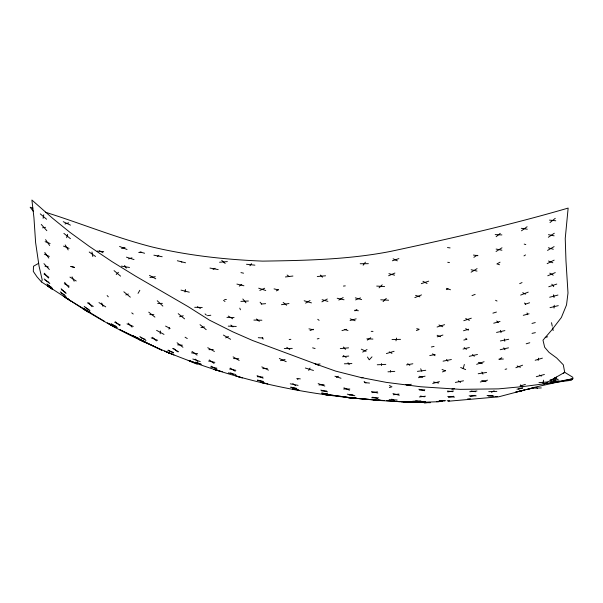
<?xml version="1.0" encoding="UTF-8"?>
<svg xmlns="http://www.w3.org/2000/svg" width="603" height="603" viewBox="0 0 603 603"><rect width="100%" height="100%" fill="white"/><g stroke="black" fill="none" stroke-linecap="round" stroke-linejoin="round"><path stroke-width="0.9" d="M381.533 365.561L381.541 363.586M160.217 333.761L160.39 331.002M554.051 308.058L554.278 305.254M543.032 383.591L543.499 380.176M185.015 291.995L185.43 289.47M43.092 218.339L43.763 214.774M538.132 360.481L538.562 358.19M395.967 340.846L396.586 338.057M66.662 237.718L67.642 234.348M463.164 368.554L464.34 364.476M168.946 329.14L169.496 327.708M138.042 293.382L139.828 290.322M308.691 370.438L310.1 368.041M553.818 379.068L554.594 377.772M363.134 265.23L365.41 262.169M249.898 265.78L251.511 263.654M369.526 359.494L371.991 356.855M383.071 301.643L386.289 298.372M116.213 274.501L118.444 272.285M379.083 287.865L382.234 284.804M554.18 381.119L555.582 379.943M563.292 373.483L564.702 372.307L563.315 364.823L556.697 358.009L549.001 352.348L544.675 347.275L542.994 340.205L552.031 329.668L561.37 317.502L566.526 304.922L567.996 292.99L565.968 260.79L565.237 238.471L568.147 208.08C509.588 225.153 450.14 238.66 390.518 251.413C348.436 259.629 305.374 260.488 262.629 261.122C225.477 259.599 188.347 255.604 152.137 246.981C115.821 237.688 81.088 223.389 45.353 212.211M496.133 236.708L500.256 233.361M157.225 256.614L158.838 255.318M550.004 222.545L555.25 218.339M555.084 378.239L556.546 377.094M521.489 230.798L527.105 226.728M354.903 310.869L356.946 309.414M499.721 359.154L501.771 357.692M367.317 340.092L370.732 337.733M239.255 286.116L241.811 284.382M548.331 237.265L554.293 233.248M473.883 257.315L476.988 255.257M276.347 290.895L278.307 289.613M496.058 251.489L501.998 247.795M38.69 263.285L33.474 266.27L33.308 271.41L36.956 276.769L41.471 281.933L42.21 279.935L39.052 266.134L35.615 242.61L33.941 217.698L31.891 200.015L52.778 218.429L69.797 232.223L89.229 246.356L111.977 261.604L135.75 276.234L187.902 306.497L209.46 320.14L232.66 331.771L252.544 340.491L317.593 364.679L335.698 371.124L361.001 377.531L386.402 382.392L420.668 386.757L460.142 389.35L498.47 388.875L523.419 386.531L571.26 380.289L572.85 378.752L572.797 377.274L564.702 372.307L543.951 384.217M523.984 255.891L525.53 254.941M471.101 272.202L477.079 268.629M362.674 352.114L367.046 349.499M305.6 303.151L310.048 300.513M491.468 392.312L494.128 390.759M547.539 250.411L554.097 246.627M338.803 300.06L343.167 297.558M496.872 263.978L500.06 262.184M213.063 269.368L215.105 268.29M321.896 301.832L327.301 299.005M547.155 263.654L554.149 260.142M336.414 377.297L338.456 376.272M225.62 337.876L228.439 336.519M519.673 283.659L522.04 282.573M551.24 380.244L555.778 378.179M259.795 290.442L264.634 288.257M388.596 275.759L394.912 273.046M547.765 275.759L555.265 272.601M446.341 289.636L448.052 288.912M355.589 299.91L360.526 297.905M310.055 330.565L313.274 329.261M414.834 297.618L421.512 294.897M471.998 295.628L475.172 294.354M442.459 371.923L445.632 370.649M520.66 295.086L528.22 292.138M515.859 367.74L522.59 365.192M519.334 391.664L524.271 389.832M416.372 330.512L418.761 329.653M125.816 294.927L128.371 294.023M476.671 364.325L484.088 361.71M421.316 283.651L428.703 281.156M392.387 260.782L398.9 258.589M548.76 286.764L556.78 284.073M525.168 304.251L529.577 302.774M463.79 320.706L471.32 318.196M121.625 248.519L125.002 247.441M437.243 336.828L442.926 335.049M437.092 327.014L444.607 324.685M492.915 313.145L496.435 312.06M520.035 386.048L525.409 384.39M64.973 223.984L68.704 222.831M553.569 382.227L557.33 381.073M128.514 258.898L131.959 257.843M550.215 381.767L558.272 379.31M527.617 389.463L532.532 387.963M551.021 383.433L558.785 381.111M341.969 330.617L346.416 329.291M386.402 353.577L394.091 351.293M463.503 330.753L468.644 329.223M518.316 389.116L522.801 387.782M535.193 360.262L542.414 358.144M526.2 343.793L529.773 342.76M389.387 387.541L391.942 386.802M493.736 323.208L500.023 321.422M350.057 320.525L356.154 318.851M179.536 316.763L183.252 315.753M536.308 376.694L544.388 374.478M432.72 383.448L439.444 381.631M505.103 369.36L506.746 368.915M531.974 323.434L535.268 322.56M549.695 297.234L557.941 295.055M545.165 337.431L547.645 336.783M515.467 392.252L521.753 390.593M280.463 360.677L285.076 359.478M523.276 315.316L529.057 313.809M480.297 382.008L487.548 380.146M463.813 340.054L466.503 339.383M550.042 307.658L558.288 305.653M518.557 391.535L525.047 389.96M463.051 349.054L469.36 347.524M526.758 389.508L533.391 387.917M317.253 338.909L319.032 338.502M469.277 356.335L477.478 354.458M418.459 377.697L425.092 376.174M406.904 385.257L411.306 384.254M500.234 349.71L508.517 347.841M553.554 380.697L554.933 380.387M431.356 346.989L434.054 346.393M532.042 333.376L535.366 332.637M515.912 392.018L521.301 390.819M470.31 396.382L475.036 395.349M496.548 332.426L504.884 330.61M550.094 379.943L556.923 378.48M448.459 397.385L453.773 396.269M429.743 355.597L435.14 354.474M500.369 340.944L508.736 339.27M455.355 382.43L463.496 380.795M451.866 389.206L454.572 388.671M443.077 361.159L451.376 359.516M547.532 383.561L572.85 378.752L536.987 386.711L498.719 396.812L448.15 401.244M200.927 327.572L204.432 326.939M406.475 364.905L412.851 363.775M42.534 227.828L45.579 227.301M516.959 389.169L522.364 388.264M281.473 304.696L288.98 303.528M447.69 391.875L453.456 390.985M478.209 373.739L486.606 372.45M551.7 382.212L559.2 381.088M149.959 277.486L155.28 276.694M371.84 392.651L377.478 391.844M361.242 377.825L363.074 377.568M424.459 402.985L429.351 402.322M207.462 315.686L210.801 315.248M417.427 371.373L425.763 370.287M393.277 394.769L398.998 394.053M285.415 276.958L292.93 276.031M419.311 396.947L425.507 396.194M138.743 252.499L141.434 252.182M343.439 286.078L345.285 285.875M342.519 356.735L348.745 356.064M469.737 391.731L476.958 391M315.399 364.416L320.072 363.986M438.389 401.613L442.331 401.259M340.296 348.594L348.587 347.848M261.235 304.048L265.629 303.663M219.582 262.26L227.354 261.596M317.291 276.513L325.56 275.805M438.999 401.025L445.315 400.52M538.984 382.641L547.426 381.978M436.58 401.711L442.459 401.289M387.963 371.825L394.777 371.373M553.546 382.362L556.26 382.181M349.19 395.071L352.959 394.829M467.604 398.945L470.415 398.764M289.176 339.466L290.865 339.361M262.78 368.652L267.461 368.373M224.602 299.601L226.396 299.503M318.957 384.963L324.007 384.676M240.876 301.402L248.398 301.01M412.618 401.251L420.871 400.859M208.932 349.68L213.236 349.484M377.274 364.77L385.799 364.378M419.454 390.066L424.836 389.824M488.272 395.99L492.983 395.794M414.939 402.141L417.849 402.028M498.802 359.192L503.377 359.026M488.747 391.671L496.842 391.392M395.606 401.266L414.939 402.533L439.142 401.704M344.381 363.797L351.888 363.564M532.833 388.166L541.321 387.933M157.715 303.467L162.388 303.362M392.025 339.542L400.528 339.368M284.315 348.534L292.259 348.391M414.939 402.533L403.904 401.794L425.673 401.937L420.231 401.9M360.187 263.73L368.358 263.677M401.349 401.756L405.065 401.734M343.612 389.01L349.83 389.025M469.134 395.854L476.219 395.87M403.904 401.794L410.251 401.832M321.655 390.948L326.683 391.008M393.985 401.508L399.45 401.575M371.629 397.776L378.503 397.867M149.785 314.593L153.878 314.66M423.396 402.593L430.406 402.714M226.947 317.374L234.07 317.51M253.893 320.08L261.89 320.231M417.216 402.058L399.714 401.681L373.807 400.151M194.709 307.296L202.246 307.47M412.392 401.975L420.389 402.193M371.222 331.349L372.993 331.401M228.281 326.14L236.255 326.449M366.858 338.826L372.925 339.074M393.465 401.41L399.977 401.673M400.075 401.598L405.465 401.809M233.534 358.551L238.758 358.762M495.184 234.59L501.892 234.921M447.185 400.694L449.612 400.814M389.184 399.631L397.166 400.03M380.749 299.789L388.618 300.219M376.709 286.078L384.616 286.583M439.293 400.588L445.029 400.965M378.141 400.098L384.556 400.543M386.395 400.663L393.759 401.146M374.109 399.947L380.094 400.354M97.181 251.127L103.693 251.587M258.28 337.688L262.923 338.019M177.568 344.841L182.46 345.195M257.293 376.717L262.916 377.116M72.383 301.93C162.29 361.31 268.395 392.628 375.405 399.902L370.709 399.48M376.664 400.121L380.124 400.369M495.576 396.548L497.264 396.684M357.195 398.553L327.972 394.641L352.235 397.995L368.863 399.337M378.096 400.083L380.87 400.302M376.626 400.286L379.159 400.513M447.78 396.525L454.458 397.128M352.235 397.995L376.468 400.234M364.34 382.573L369.533 383.063M321.844 393.284L327.731 393.895M349.853 397.543L356.788 398.266M549.484 220.11L555.762 220.773M246.514 264.272L254.888 265.162M487.081 395.493L494.174 396.292M347.939 397.671L354.172 398.387M447.426 391.053L452.815 391.694M348.187 397.686L353.923 398.379M217.412 370.476L219.236 370.702M354.654 310.266L358.386 310.756M447.486 247.554L450.087 247.916M350.878 397.565L355.762 398.244M191.46 352.853L197.618 353.712M473.438 255.061L477.953 255.71M290.91 387.51L296.631 388.324M521.301 228.303L527.293 229.215M471.079 391L475.624 391.724M322.462 394.204L328.303 395.131M322.349 394.166L328.424 395.169M121.384 266.127L129.509 267.476M257.33 380.403L263.307 381.405M415.663 400.867L417.826 401.244M297.776 378.45L300.317 378.91M153.893 255.19L162.177 256.742M209.98 268.064L218.188 269.594M210.628 367.031L216.861 368.192M293.118 388.95L298.289 389.915M447.735 262.275L449.476 262.606M420.472 396.05L424.437 396.827M433.489 382.023L438.675 383.048M496.126 249.062L501.922 250.215M290.284 383.817L298.07 385.362M229.577 369.013L235.826 370.287M292.41 388.762L298.998 390.103M548.489 234.673L554.134 235.841M308.947 328.854L313.349 329.766M347.298 394.166L354.85 395.734M208.525 361.024L214.849 362.365M262.079 382.649L266.609 383.629M321.776 392.93L327.798 394.256M337.198 298.259L344.042 299.774M240.951 272.601L243.537 273.182M213.929 369.451L217.216 370.182M228.409 372.835L235.841 374.516M471.169 269.745L477.011 271.094M260.85 382.34L267.83 383.938M274.056 288.875L278.413 289.937M236.911 284.073L243.921 285.777M416.733 328.673L419.16 329.268M371.471 391.46L377.847 393.028M177.335 260.752L185.558 262.795M181.021 290.118L189.289 292.191M405.404 384.458L410.168 385.656M44.946 266.149L48.368 267.016M372.571 397.189L377.561 398.455M419.093 376.249L422.665 377.161M418.829 389.221L424.557 390.714M320.796 390.096L327.535 391.86M392.983 393.571L399.284 395.251M388.935 273.649L394.573 275.164M355.303 297.867L361.642 299.616M344.66 329.577L347.999 330.489M312.625 347.848L315.09 348.526M140.077 251.986L144.592 253.245M497.761 264.227L499.533 264.725M481.737 380.463L486.108 381.691M290.729 387.058L296.812 388.777M322.115 299.699L327.904 301.372M304.183 300.776L311.465 302.887M214.314 369.428L222.341 371.75M305.322 368.018L313.47 370.461M548.353 247.773L553.29 249.273M213.929 369.232L219.68 371.026M257.443 380.003L263.187 381.805M126.442 257.157L134.032 259.584M236.7 376.174L241.072 377.576M188.189 360.398L194.694 362.516M32.833 208.11L30.15 207.228L33.557 211.532M258.687 288.189L265.75 290.503M235.456 375.752L242.308 377.998M334.921 376.227L341.012 378.262M524.218 244.094L525.786 244.622M168.026 350.599L173.641 352.499M478.413 362.35L482.347 363.692M192.817 359.011L200.234 361.566M415.573 295.357L419.907 296.857M195.515 362.245L201.379 364.272M446.439 288.347L450.479 289.764M140.77 337.763L145.052 339.27M389.334 385.603L391.068 386.221M318.158 383.598L324.813 386.048M164.453 351.18L170.521 353.448M168.486 352.793L172.978 354.474M45.135 241.652L50.102 243.522M151.232 337.884L157.654 340.296M350.215 318.866L355.129 320.751M517.178 365.983L520.427 367.265M126.999 323.894L133.263 326.389M112.188 324.768L116.145 326.351M548.474 261.016L552.823 262.772M189.312 360.993L197.204 364.22M119.59 246.446L127.045 249.514M195.832 362.207L200.226 364.016M63.496 246.107L69.074 248.421M132.864 335.901L138.607 338.313M257.082 375.646L263.127 378.187M442.059 369.451L445.24 370.807M343.929 387.819L349.514 390.216M460.669 367.476L465.659 369.624M314.276 363.443L318.399 365.222M437.137 335.268L440.559 336.753M167.498 352.212L173.966 355.061M164.958 351.165L170.023 353.464M44.321 254.149L49.31 256.418M361.28 349.167L366.051 351.353M190.156 360.813L193.533 362.365M438.939 324.964L442.76 326.736M279.325 358.476L286.214 361.679M138.584 339.376L144.667 342.27M85.686 309.95L89.583 311.819M107.372 323.072L113.07 325.793M63.24 221.678L70.43 225.138M114.638 322.236L120.359 325.009M465.697 318.542L469.413 320.366M391.724 399.118L394.618 400.543M261.8 366.873L268.448 370.152M393.126 258.777L397.339 260.865M140.461 339.783L144.388 341.765M64.295 283.689L69.187 286.191M495.576 300.286L497.023 301.033M165.576 326.095L170.114 328.462M133.142 335.758L138.328 338.456M139.187 339.074L145.67 342.466M422.944 281.307L427.067 283.5M168.116 350.079L173.551 353.011M61.167 293.081L64.28 294.761M149.469 275.375L155.77 278.805M99.344 250.758L102.985 252.755M389.214 351.866L391.965 353.381M156.607 330.354L164.001 334.409M110.997 325.017L114.992 327.203M539.368 375.043L541.328 376.129M109.836 324.361L116.153 327.859M211.148 366.164L216.341 369.059M107.711 323.042L112.731 325.831M522.741 292.659L525.454 294.189M85.174 307.5L89.018 309.663M465.674 328.65L468.365 330.173M207.749 347.697L214.419 351.474M83.719 308.826L87.993 311.246M172.639 348.421L178.624 351.82M197.332 306.716L200.392 308.495M45.074 280.131L48.918 282.37M223.434 335.08L230.625 339.316M233.105 356.863L239.187 360.443M549.793 273.159L553.245 275.194M230.693 372.82L233.549 374.531M65.546 297.709L71.44 301.274M104.319 321.241L70.129 300.528L41.471 281.933M185.076 337.213L187.277 338.554M228.296 316.085L232.72 318.799M87.427 302.834L93.292 306.437M63.895 296.442L68.327 299.171M230.203 368.094L235.193 371.199M82.724 308.578L89.093 312.535M69.963 277.094L76.219 280.998M111.027 323.57L117.299 327.55M98.982 302.585L105.729 306.874M139.843 336.549L145.979 340.484M61.461 289.757L65.795 292.545M63.27 295.967L68.953 299.646M343.295 355.536L346.197 357.451M84.201 309.429L87.616 311.683M82.943 308.103L88.762 311.97M88.799 311.442L90.194 312.377M47.592 284.797L51.7 287.541M43.989 274.011L48.866 277.274M47.358 285.845L52.461 289.267M47.449 285.897L52.371 289.221M292.802 383.621L295.56 385.558M458.295 380.817L460.549 382.408M287.111 275.036L289.169 276.491M89.221 252.024L95.523 256.479M209.324 359.961L214.057 363.421M192.018 351.436L197.053 355.137M66.466 297.98L70.528 301.003M286.772 347.328L289.802 349.597M432.555 353.81L435.034 355.702M131.756 312.882L133.21 313.99M177.086 342.768L182.95 347.268M84.194 306.347L89.998 310.816M317.751 319.304L319.1 320.351M60.225 291.867L65.998 296.39M407.688 363.654L409.814 365.343M46.921 283.983L52.371 288.355M364.099 381.458L365.946 382.943M148.745 312.15L154.911 317.11M283.154 302.435L286.613 305.231M200.03 324.685L206.211 329.675M63.88 233.376L70.423 238.69M44.162 278.94L49.83 283.553M223.532 300.294L224.987 301.485M178.217 313.658L184.571 318.859M464.204 347.599L466.405 349.416M173.596 348.451L177.666 351.79M123.849 291.784L130.338 297.166M256.471 318.979L259.305 321.339M465.772 338.291L466.948 339.278M114.073 270.641L120.585 276.144M49.868 286.704L52.024 288.52M40.273 213.877L46.582 219.236M230.851 325.062L232.977 326.909M115.316 321.708L119.68 325.537M195.214 359.132L197.837 361.446M520.517 384.865L522.243 386.41M221.738 260.39L225.19 263.466M296.812 378.503L298.018 379.619M152.484 337.281L156.411 340.899M524.437 303.015L525.605 304.1M205.065 313.899L206.384 315.128M157.24 300.746L162.863 306.09M61.174 288.754L66.074 293.548M472.473 354.474L474.29 356.32M128.205 323.155L132.057 327.127M496.729 320.962L498.304 322.613M320.404 275.089L322.439 277.229M181.028 261.333L181.865 262.215M107.138 295.553L108.321 296.834M43.959 263.639L49.356 269.526M41.275 224.452L46.838 230.678M260.097 302.231L261.672 304.01M343.424 347.034L345.459 349.408M44.388 273.219L48.474 278.058M64.589 282.34L68.893 287.541M242.813 298.99L245.934 302.789M88.724 302.578L91.988 306.686M551.82 284.194L553.727 286.636M446.514 359.426L447.931 361.25M44.81 252.484L48.828 258.084M45.572 239.662L49.665 245.504M124.572 265.486L126.313 268.116M503.754 347.818L504.997 349.732M262.222 337.612L263.172 339.12M367.461 357.021L369.217 359.825M347.999 362.704L349.205 364.634M536.768 387.548L537.386 388.551M65.184 244.916L68.177 249.936M481.857 372.066L482.95 374.131M72.051 276.86L74.139 281.232M420.69 368.78L421.776 371.237M239.783 308.148L240.439 309.776M101.719 303.03L102.992 306.43M527.03 312.965L527.535 314.668M500.392 330.354L501.04 332.683M551.526 322.703L552.258 326.185M552.619 327.926L553.162 330.534M504.319 338.976L504.779 341.238M91.958 251.986L92.794 256.516M553.584 294.777L554.051 297.513M390.435 370.446L390.548 372.059M74.44 267.4L70.86 266.443L74.44 267.4M133.21 336.203L119.861 329.698L161.875 350.207L133.21 336.203"/></g></svg>
